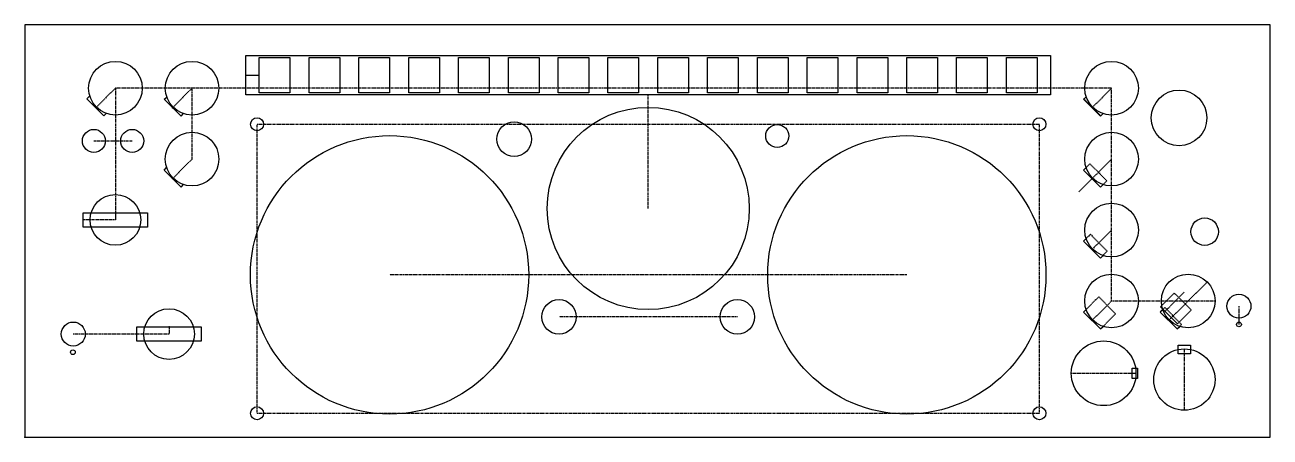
# Model space of a CAD drawing. Header units: millimetres. Extents: x 0 to 650, y 0 to 215.
import ezdxf

# ---------------------------------------------------------------- set-up
doc = ezdxf.new("R2010")
doc.units = ezdxf.units.MM
doc.linetypes.add('DASHED', pattern=[0.75, 0.5, -0.25])
doc.layers.get('0').update_dxf_attribs({"linetype": 'CONTINUOUS'})

msp = doc.modelspace()

# ---------------------------------------------------------------- linework, layer by layer
for p, q in [((115.37, 188.75), (122.37, 188.75)), ((32.38, 176.5), (33.85, 177.96)), ((32.38, 176.5), (41.22, 167.66)), ((72.65, 176.24), (74.08, 177.24)), ((72.65, 176.24), (81.49, 167.4)), ((552.65, 176.24), (552.74, 176.32)), ((552.65, 176.24), (561.49, 167.4)), ((552.74, 176.32), (553.97, 177.56)), ((41.22, 167.66), (42.42, 168.86)), ((81.49, 167.4), (82.81, 168.72)), ((561.49, 167.4), (562.81, 168.72)), ((72.65, 139.24), (73.97, 140.56)), ((72.65, 139.24), (81.49, 130.4)), ((552.65, 139.24), (553.97, 140.56)), ((552.65, 139.24), (561.49, 130.4)), ((81.49, 130.4), (82.81, 131.72)), ((561.49, 130.4), (562.81, 131.72)), ((552.65, 102.24), (553.97, 103.56)), ((552.65, 102.24), (561.49, 93.4)), ((561.49, 93.4), (562.81, 94.72)), ((552.65, 65.24), (553.97, 66.56)), ((552.65, 65.24), (561.49, 56.4)), ((593.97, 66.56), (592.65, 65.24)), ((592.65, 65.24), (601.49, 56.4)), ((592.85, 67.96), (601.69, 59.12)), ((58.5, 50), (58.5, 57.5)), ((58.5, 57.5), (92, 57.5)), ((92, 57.5), (92, 50)), ((561.49, 56.4), (562.81, 57.72)), ((601.49, 56.4), (602.81, 57.72)), ((92, 50), (58.5, 50))]:
    msp.add_line(p, q)
at = {"linetype": 'DASHED'}
for p, q in [((47.25, 182), (37.35, 172.1)), ((87.25, 182), (47.25, 182)), ((47.25, 182), (47.25, 113.3)), ((87.25, 182), (76.96, 171.71)), ((87.25, 182), (77.35, 172.1)), ((87.25, 145), (87.25, 182)), ((567.25, 182), (87.25, 182)), ((567.25, 182), (557.35, 172.1)), ((567.25, 71), (567.25, 182)), ((325.37, 119.25), (325.37, 178.5)), ((552.82, 176.41), (552.65, 176.24)), ((552.82, 176.41), (561.66, 167.57)), ((76.96, 171.71), (77.07, 171.82)), ((121.16, 12.4), (121.16, 163.2)), ((121.16, 163.2), (529.57, 163.2)), ((529.57, 12.4), (529.57, 163.2)), ((561.66, 167.57), (561.49, 167.4)), ((36, 154.5), (56, 154.5)), ((87.25, 145), (77.07, 134.82)), ((87.25, 145), (77.35, 135.1)), ((567.25, 145), (557.35, 135.1)), ((555.94, 142.53), (552.65, 139.24)), ((555.94, 142.53), (564.78, 133.69)), ((557.35, 135.1), (550.22, 127.97)), ((564.78, 133.69), (561.49, 130.4)), ((47.25, 117.05), (47.25, 113.3)), ((47.25, 113.3), (30.5, 113.3)), ((556.18, 105.77), (552.65, 102.24)), ((556.18, 105.77), (565.02, 96.93)), ((567.25, 108), (557.07, 97.82)), ((565.02, 96.93), (561.49, 93.4)), ((460.37, 84.62), (190.36, 84.62)), ((607.25, 71), (617.15, 80.9)), ((560.54, 73.13), (552.65, 65.24)), ((560.54, 73.13), (569.38, 64.29)), ((600.01, 75.13), (592.85, 67.96)), ((605.19, 75.63), (595.18, 65.61)), ((600.01, 75.13), (608.85, 66.29)), ((567.25, 71), (557.35, 61.1)), ((567.25, 71), (607.25, 71)), ((594.98, 67.57), (592.65, 65.24)), ((594.98, 67.57), (603.82, 58.73)), ((607.25, 71), (597.35, 61.1)), ((608.85, 66.29), (601.69, 59.12)), ((607.25, 71), (621.25, 71)), ((633.75, 68.25), (633.75, 58.75)), ((371.93, 62.7), (278.81, 62.7)), ((557.35, 61.1), (557.07, 60.82)), ((569.38, 64.29), (561.49, 56.4)), ((603.82, 58.73), (601.49, 56.4)), ((75.25, 53.75), (25.25, 53.75)), ((75.25, 53.75), (58.5, 53.75)), ((75.25, 57.5), (75.25, 53.75)), ((605.25, 30), (605.25, 46)), ((546.25, 33.27), (563.12, 33.27)), ((563.12, 33.27), (580, 33.27)), ((605.25, 14), (605.25, 30)), ((121.16, 12.4), (529.57, 12.4))]:
    msp.add_line(p, q, dxfattribs=at)
for points in [[(0, 0), (650, 0), (650, 215), (0, 215)], [(115.37, 199), (535.37, 199), (535.37, 178.5), (115.37, 178.5)], [(122.37, 198), (138.37, 198), (138.37, 179.5), (122.37, 179.5)], [(148.37, 179.5), (148.37, 198), (164.37, 198), (164.37, 179.5)], [(174.37, 179.5), (174.37, 198), (190.37, 198), (190.37, 179.5)], [(200.37, 179.5), (200.37, 198), (216.37, 198), (216.37, 179.5)], [(226.37, 179.5), (226.37, 198), (242.37, 198), (242.37, 179.5)], [(252.37, 179.5), (252.37, 198), (268.37, 198), (268.37, 179.5)], [(278.37, 179.5), (278.37, 198), (294.37, 198), (294.37, 179.5)], [(304.37, 179.5), (304.37, 198), (320.37, 198), (320.37, 179.5)], [(330.37, 179.5), (330.37, 198), (346.37, 198), (346.37, 179.5)], [(356.37, 179.5), (356.37, 198), (372.37, 198), (372.37, 179.5)], [(382.37, 179.5), (382.37, 198), (398.37, 198), (398.37, 179.5)], [(408.37, 179.5), (408.37, 198), (424.37, 198), (424.37, 179.5)], [(434.37, 179.5), (434.37, 198), (450.37, 198), (450.37, 179.5)], [(460.37, 179.5), (460.37, 198), (476.37, 198), (476.37, 179.5)], [(486.37, 179.5), (486.37, 198), (502.37, 198), (502.37, 179.5)], [(512.37, 179.5), (512.37, 198), (528.37, 198), (528.37, 179.5)], [(30.5, 117.05), (64, 117.05), (64, 109.55), (30.5, 109.55)], [(602, 48), (608.5, 48), (608.5, 43.34), (602, 43.34)], [(578.02, 36.02), (580.75, 36.02), (580.75, 30.52), (578.02, 30.52)]]:
    msp.add_lwpolyline(points, close=True)
for centre, radius in [((47.25, 182), 14), ((87.25, 182), 14), ((567.25, 182), 14), ((602.5, 166.5), 14.5), ((325.37, 119.25), 52.75), ((121.16, 163.2), 3.4), ((255.41, 155.4), 9), ((392.72, 157.08), 6), ((529.57, 163.2), 3.4), ((36, 154.5), 6), ((56, 154.5), 6), ((87.25, 145), 14), ((190.36, 84.62), 72.62), ((460.37, 84.62), 72.62), ((567.25, 145), 14), ((47.25, 113.3), 13.2), ((567.25, 108), 14), ((615.85, 107.15), 7.15), ((567.25, 71), 14), ((607.25, 71), 14), ((278.81, 62.7), 9), ((371.93, 62.7), 9), ((633.75, 68.25), 6.25), ((75.25, 53.75), 13.2), ((25.25, 53.75), 6.25), ((633.75, 58.75), 1.25), ((25.05, 44.25), 1.25), ((563.12, 33.27), 16.88), ((605.25, 30), 16), ((121.16, 12.4), 3.4), ((529.57, 12.4), 3.4)]:
    msp.add_circle(centre, radius)
for p in [(325.37, 178.5), (77.07, 171.82), (77.35, 172.1), (77.07, 134.82), (557.07, 134.82), (557.07, 97.82), (557.07, 60.82), (599.4, 63.15), (75.25, 57.5), (605.25, 43.34), (578.02, 33.27), (0, 0)]:
    msp.add_point(p)

doc.saveas('drawing.dxf')
